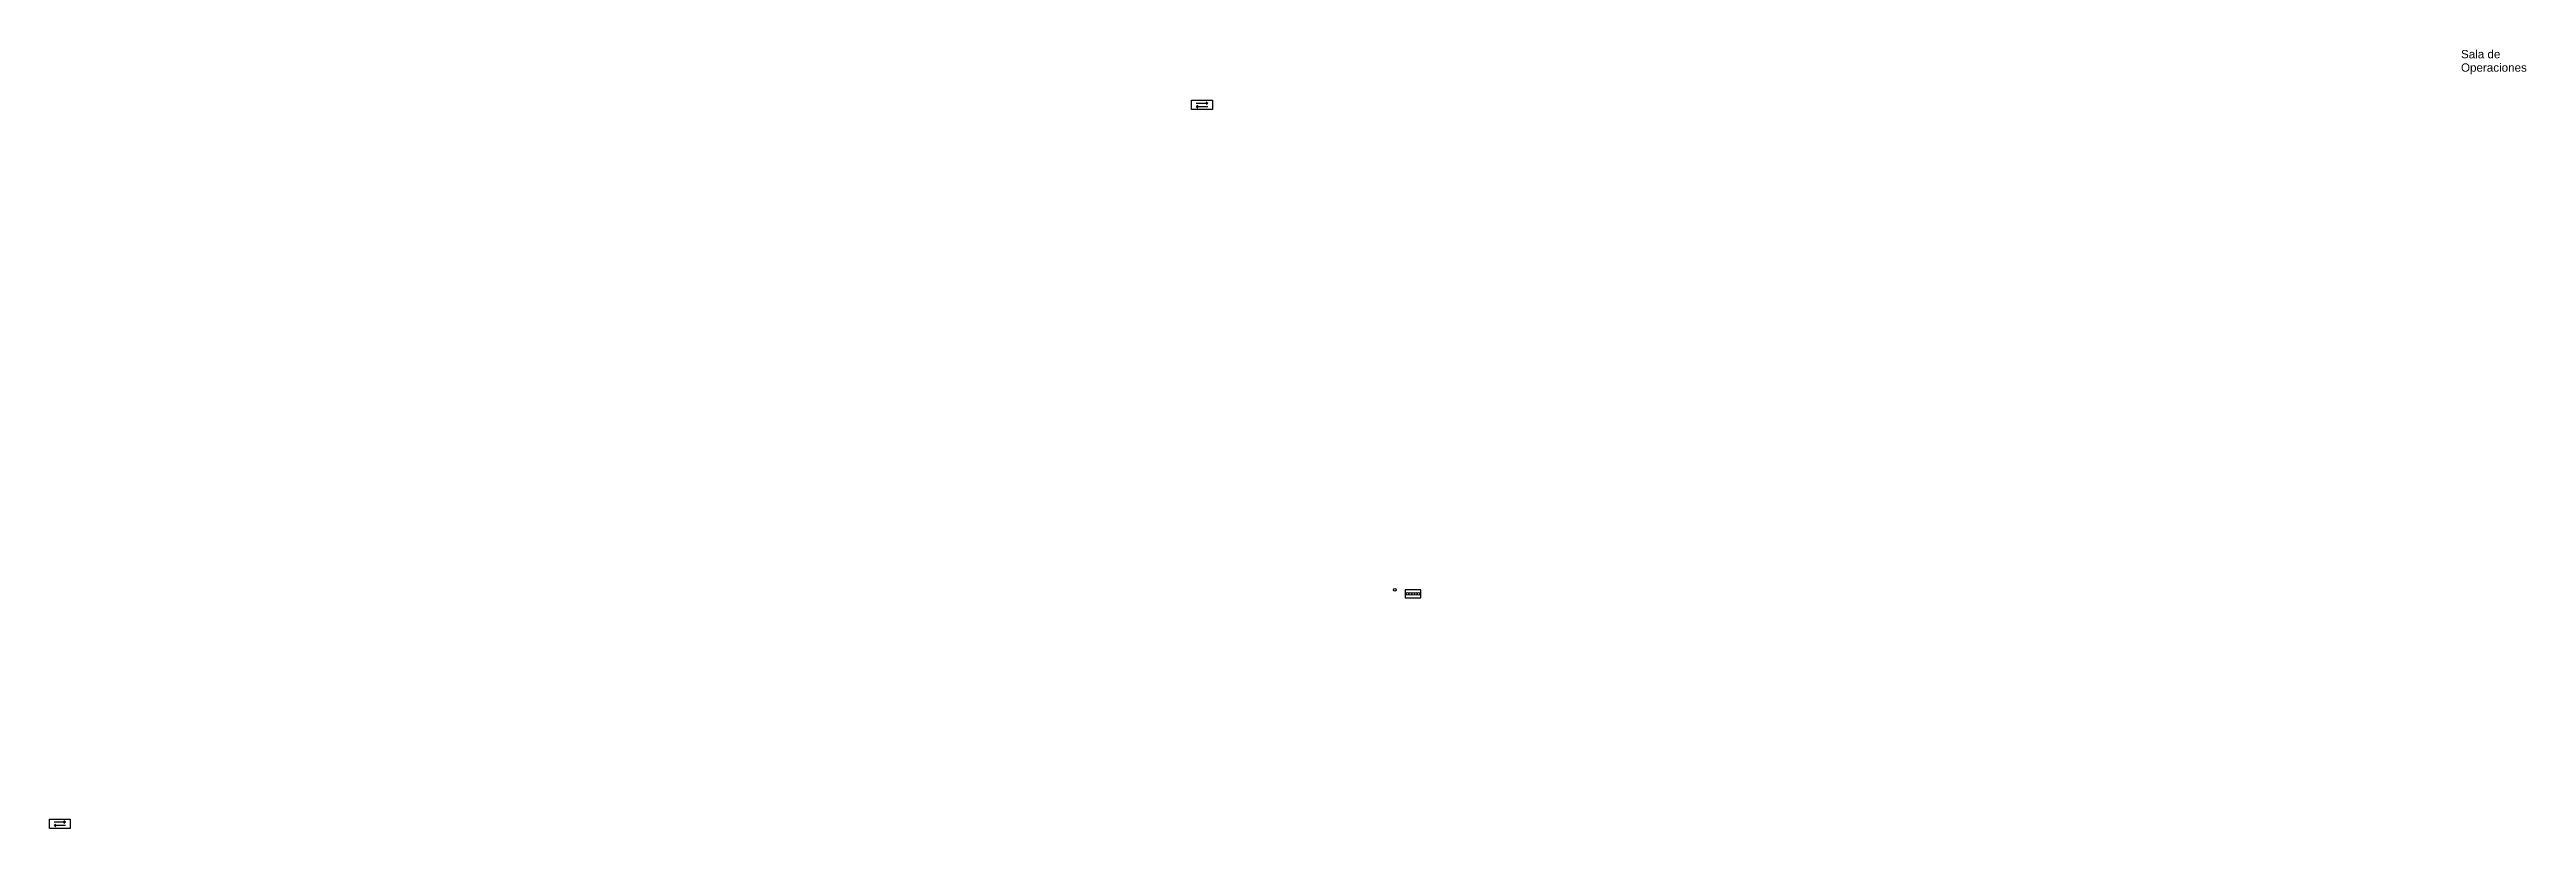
# Model space of a CAD drawing. Header units: millimetres. Extents: x 225 to 740, y 2333 to 4836.
# Drawn here: x 501.6 to 739.9, y 4760.7 to 4835.7 of the extents above.
import ezdxf

# ---------------------------------------------------------------- set-up
doc = ezdxf.new("R2010")
doc.units = ezdxf.units.MM
doc.layers.add('DefaultNetwork', color=100, linetype='Continuous')
doc.layers.add('DefaultTags', color=7, linetype='Continuous')
doc.styles.get("Standard").update_dxf_attribs({"font": 'arial.ttf'})

msp = doc.modelspace()

# ---------------------------------------------------------------- linework, layer by layer
at = {"layer": 'DefaultNetwork', "color": 6}
for p, q in [((611.48, 4829.9), (611.48, 4830.8)), ((611.48, 4830.8), (613.48, 4830.8)), ((613.48, 4829.9), (611.48, 4829.9)), ((613.03, 4830.5), (611.93, 4830.5)), ((611.93, 4830.2), (612.09, 4830.32)), ((611.93, 4830.2), (613.03, 4830.2)), ((611.93, 4830.2), (612.09, 4830.08)), ((613.03, 4830.5), (612.87, 4830.62)), ((613.03, 4830.5), (612.87, 4830.38)), ((613.48, 4830.8), (613.48, 4829.9)), ((501.58, 4760.75), (501.58, 4761.65)), ((501.58, 4761.65), (503.58, 4761.65)), ((503.58, 4760.75), (501.58, 4760.75)), ((503.13, 4761.35), (502.03, 4761.35)), ((502.03, 4761.05), (502.19, 4761.17)), ((502.03, 4761.05), (503.13, 4761.05)), ((502.03, 4761.05), (502.19, 4760.93)), ((503.13, 4761.35), (502.97, 4761.47)), ((503.13, 4761.35), (502.97, 4761.23)), ((503.58, 4761.65), (503.58, 4760.75))]:
    msp.add_line(p, q, dxfattribs=at)
at = {"layer": 'DefaultNetwork'}
for p, q in [((632.03, 4783.72), (632.03, 4782.92)), ((633.53, 4783.72), (632.03, 4783.72)), ((633.53, 4782.92), (633.53, 4783.72)), ((632.03, 4782.92), (633.53, 4782.92))]:
    msp.add_line(p, q, dxfattribs=at)
at = {"layer": 'DefaultNetwork', "color": 3}
for centre in [(631.04, 4783.7), (632.26, 4783.31), (632.52, 4783.31), (632.79, 4783.31), (633.05, 4783.31), (633.32, 4783.31)]:
    msp.add_circle(centre, 0.132, dxfattribs=at)

# ---------------------------------------------------------------- texts
at = {"layer": 'DefaultTags'}
for s, p in [('Sala de', (733.63, 4834.84)), ('Operaciones', (733.63, 4833.55))]:
    msp.add_text(s, height=0.8, dxfattribs=at).set_placement(p)

doc.saveas('drawing.dxf')
